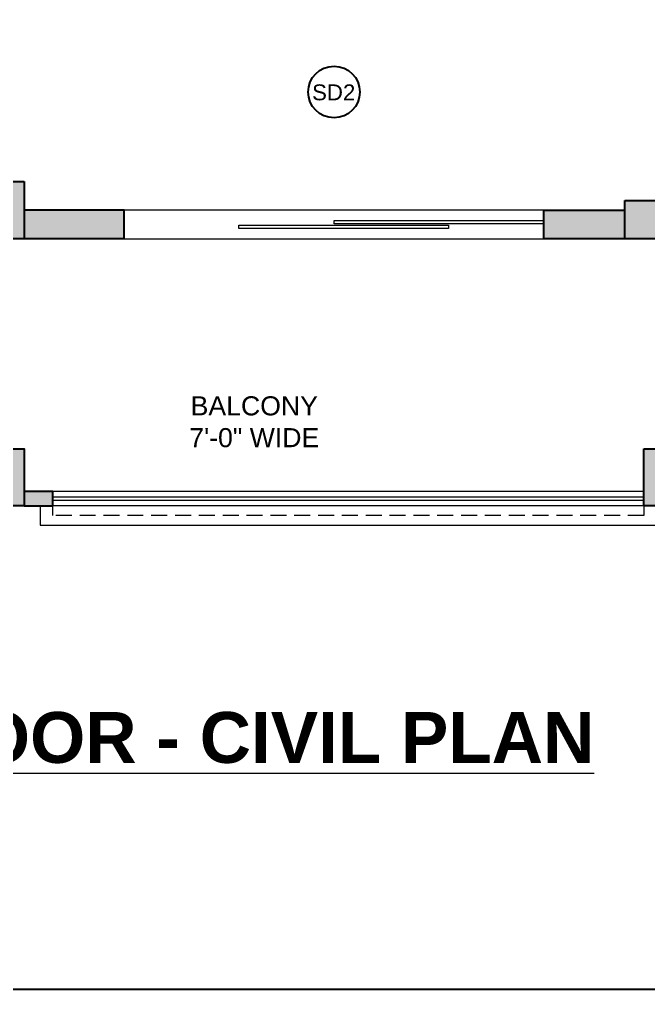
# Model space of a CAD drawing. Header units: inches. Extents: x 211391 to 214260, y -106888 to -102532.
# Drawn here: x 213530.4 to 213728.4, y -106888.5 to -106583.4 of the extents above; entities that cross this region are included whole.
import ezdxf

# ---------------------------------------------------------------- set-up
doc = ezdxf.new("R2010")
doc.units = ezdxf.units.IN
doc.header["$MEASUREMENT"] = 0
doc.linetypes.add('0226--P-00-GA 18.02.10$0$DASH', pattern=[0.35, 0.25, -0.1])
doc.linetypes.add('HIDDEN', pattern=[0.375, 0.25, -0.125])
doc.layers.get('0').update_dxf_attribs({"color": 4})
for name, color, linetype, lineweight in [('A3', 30, 'Continuous', 9), ('BEAM', 90, '0226--P-00-GA 18.02.10$0$DASH', 25), ('HATCH', 251, 'Continuous', 13), ('HIDDEN', 8, 'Continuous', 13), ('TEXT', 3, 'Continuous', 9), ('WALL', 5, 'Continuous', 25), ('window', 1, 'Continuous', 18)]:
    doc.layers.add(name, color=color, linetype=linetype, lineweight=lineweight)
doc.layers.add('COLUMN', color=6, linetype='Continuous')
doc.layers.get('BEAM').off()
doc.styles.add('STYLE1', font='arial.ttf', dxfattribs={"height": 8})

# ---------------------------------------------------------------- blocks, each defined once
blk = doc.blocks.new('79')
at = {"layer": 'COLUMN', "ltscale": 20, "true_color": 0xdd22ba}
h = blk.add_hatch(color=212, dxfattribs=at)
h.dxf.hatch_style = 1
h.paths.add_polyline_path([(213531.89, -104794.04), (213531.89, -104776.04), (213519.89, -104776.04), (213519.89, -104794.04)])
h = blk.add_hatch(color=212, dxfattribs=at)
h.dxf.hatch_style = 1
h.paths.add_polyline_path([(213738.89, -104782.04), (213720.89, -104782.04), (213720.89, -104794.04), (213738.89, -104794.04)])
h = blk.add_hatch(color=212, dxfattribs=at)
h.dxf.hatch_style = 1
h.paths.add_polyline_path([(213531.89, -104878.04), (213531.89, -104860.04), (213519.89, -104860.04), (213519.89, -104878.04)])
h = blk.add_hatch(color=212, dxfattribs=at)
h.dxf.hatch_style = 1
h.paths.add_polyline_path([(213738.89, -104878.04), (213738.89, -104860.04), (213726.89, -104860.04), (213726.89, -104878.04)])
at = {"layer": 'COLUMN', "ltscale": 20}
for points in [[(213531.89, -104776.04), (213531.89, -104794.04), (213519.89, -104794.04), (213519.89, -104776.04)], [(213720.89, -104782.04), (213738.89, -104782.04), (213738.89, -104794.04), (213720.89, -104794.04)], [(213519.89, -104860.04), (213531.89, -104860.04), (213531.89, -104878.04), (213519.89, -104878.04)], [(213726.89, -104860.04), (213738.89, -104860.04), (213738.89, -104878.04), (213726.89, -104878.04)]]:
    blk.add_lwpolyline(points, close=True, dxfattribs=at)

msp = doc.modelspace()

# ---------------------------------------------------------------- hatches: boundary and pattern name
at = {"layer": 'HATCH', "ltscale": 15}
h = msp.add_hatch(color=256, dxfattribs=at)
h.dxf.hatch_style = 1
h.paths.add_polyline_path([(213563.39, -106652.4), (213563.39, -106643.4), (213531.89, -106643.4), (213531.89, -106652.4)])
h = msp.add_hatch(color=256, dxfattribs=at)
h.dxf.hatch_style = 1
h.paths.add_polyline_path([(213720.89, -106643.4), (213695.39, -106643.4), (213695.39, -106652.4), (213720.89, -106652.4)])
h = msp.add_hatch(color=256, dxfattribs=at)
h.dxf.hatch_style = 1
h.paths.add_polyline_path([(213540.89, -106731.9), (213531.89, -106731.9), (213531.89, -106736.4), (213540.89, -106736.4)])

# ---------------------------------------------------------------- linework, layer by layer
at = {"ltscale": 15}
msp.add_lwpolyline([(213001.96, -105426.59), (214259.76, -105426.59), (214259.76, -106888.48), (213001.96, -106888.48)], close=True, dxfattribs=at)
at = {"layer": 'Defpoints'}
msp.add_circle((213629.39, -106606.24), 8.1, dxfattribs=at)
at = {"layer": 'HIDDEN', "linetype": 'HIDDEN', "ltscale": 20}
msp.add_lwpolyline([(213726.89, -106736.4), (213726.89, -106739.4), (213540.89, -106739.4), (213540.89, -106736.4)], dxfattribs=at)
at = {"layer": 'WALL', "ltscale": 20}
for p, q in [((213563.39, -106643.4), (213531.89, -106643.4)), ((213563.39, -106652.4), (213563.39, -106643.4)), ((213695.39, -106643.4), (213720.89, -106643.4)), ((213695.39, -106652.4), (213695.39, -106643.4)), ((213563.39, -106652.4), (213531.89, -106652.4)), ((213720.89, -106652.4), (213695.39, -106652.4))]:
    msp.add_line(p, q, dxfattribs=at)
at = {"layer": 'WALL', "ltscale": 25}
for p, q in [((213540.89, -106731.9), (213531.89, -106731.9)), ((213540.89, -106736.4), (213540.89, -106731.9)), ((213531.89, -106736.4), (213540.89, -106736.4))]:
    msp.add_line(p, q, dxfattribs=at)
at = {"layer": 'WALL', "color": 1, "lineweight": 13, "ltscale": 20}
for p, q in [((213726.89, -106731.9), (213540.89, -106731.9)), ((213726.89, -106733.65), (213540.89, -106733.65)), ((213726.89, -106734.65), (213540.89, -106734.65)), ((213536.89, -106736.4), (213536.89, -106742.4)), ((213726.89, -106736.4), (213540.89, -106736.4)), ((213536.89, -106742.4), (213730.89, -106742.4))]:
    msp.add_line(p, q, dxfattribs=at)
at = {"layer": 'window', "ltscale": 20}
for points in [[(213695.39, -106643.4), (213563.39, -106643.4)], [(213563.39, -106652.4), (213695.39, -106652.4)]]:
    msp.add_lwpolyline(points, dxfattribs=at)
for points in [[(213629.39, -106646.65), (213695.39, -106646.65), (213695.39, -106647.65), (213629.39, -106647.65)], [(213599.39, -106648.15), (213665.39, -106648.15), (213665.39, -106649.15), (213599.39, -106649.15)]]:
    msp.add_lwpolyline(points, close=True, dxfattribs=at)

# ---------------------------------------------------------------- block references
at = {"layer": 'BEAM'}
msp.add_blockref('79', (0, -1858.36), dxfattribs=at)

# ---------------------------------------------------------------- texts
at = {"layer": 'A3', "ltscale": 15, "insert": (213395.89, -106801.19), "char_height": 16, "width": 337.8039, "attachment_point": 1, "style": 'STYLE1'}
msp.add_mtext('\\pxqc;{\\fArial|b1|i0|c0|p34;\\LFIRST FLOOR - CIVIL PLAN}', dxfattribs=at)
at = {"layer": 'Defpoints', "insert": (213633.41, -106603.84), "char_height": 5, "attachment_point": 3, "style": 'STYLE1'}
msp.add_mtext_dynamic_manual_height_columns('\\A1;\\pxqc;SD2', width=8.2379, gutter_width=70, heights=[-5.17], dxfattribs=at)
at = {"layer": 'TEXT', "ltscale": 10, "insert": (213655.3, -106701.92), "char_height": 6, "attachment_point": 3, "style": 'STYLE1'}
msp.add_mtext_dynamic_manual_height_columns('\\A1;\\pxqc;BALCONY\\P7\'-0" WIDE', width=101.9942, gutter_width=35, heights=[-16.23], dxfattribs=at)

doc.saveas('drawing.dxf')
